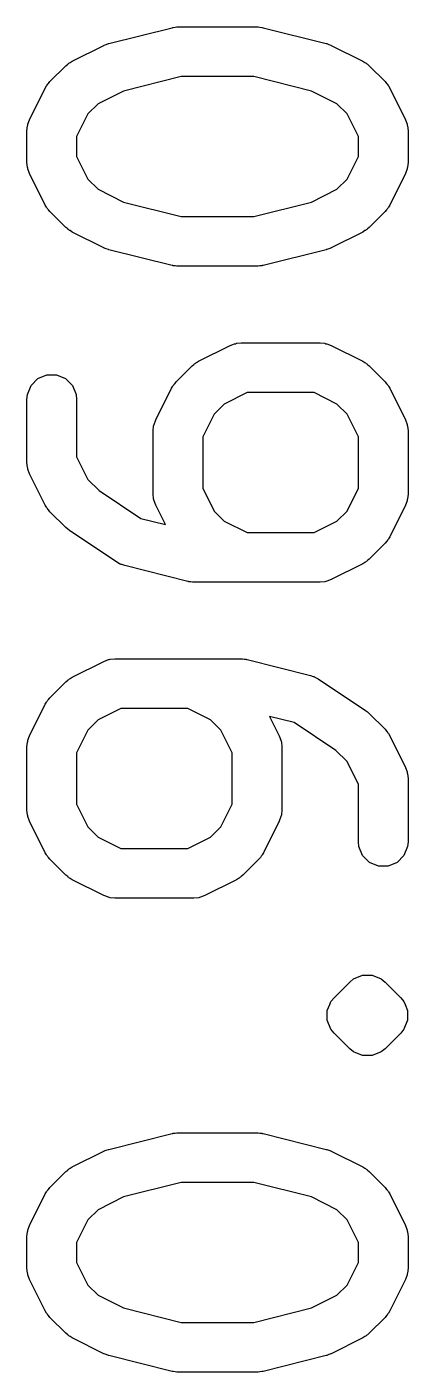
# Model space of a CAD drawing. Extents: x -1.87 to 5.38, y -0.7 to 4.07.
# Drawn here: x -1.4826 to -1.4374, y 1.5412 to 1.7008 of the extents above; entities that cross this region are included whole.
import ezdxf

# ---------------------------------------------------------------- set-up
doc = ezdxf.new("R2010")
doc.units = 0
doc.header["$MEASUREMENT"] = 0
doc.layers.add('BLACK', color=7, linetype='CONTINUOUS')

msp = doc.modelspace()

# ---------------------------------------------------------------- linework, layer by layer
at = {"layer": 'BLACK', "linetype": 'CONTINUOUS'}
for p, q in [((-1.47291, 1.69885), (-1.46541, 1.70072)), ((-1.46541, 1.70072), (-1.46531, 1.70074)), ((-1.46531, 1.70074), (-1.46527, 1.70075)), ((-1.46527, 1.70075), (-1.46505, 1.70078)), ((-1.46505, 1.70078), (-1.46484, 1.70081)), ((-1.46484, 1.70081), (-1.46479, 1.7008)), ((-1.46479, 1.7008), (-1.46469, 1.70081)), ((-1.46469, 1.70081), (-1.45532, 1.70081)), ((-1.45532, 1.70081), (-1.45522, 1.7008)), ((-1.45522, 1.7008), (-1.45518, 1.70081)), ((-1.45518, 1.70081), (-1.45496, 1.70078)), ((-1.45496, 1.70078), (-1.45474, 1.70075)), ((-1.45474, 1.70075), (-1.4547, 1.70074)), ((-1.4547, 1.70074), (-1.4546, 1.70072)), ((-1.4546, 1.70072), (-1.44711, 1.69885)), ((-1.47726, 1.69675), (-1.47351, 1.69862)), ((-1.47351, 1.69862), (-1.47347, 1.69864)), ((-1.47347, 1.69864), (-1.47345, 1.69865)), ((-1.47345, 1.69865), (-1.47321, 1.69874)), ((-1.47321, 1.69874), (-1.47297, 1.69883)), ((-1.47297, 1.69883), (-1.47295, 1.69883)), ((-1.47295, 1.69883), (-1.47291, 1.69885)), ((-1.44711, 1.69885), (-1.44706, 1.69883)), ((-1.44706, 1.69883), (-1.44704, 1.69883)), ((-1.44704, 1.69883), (-1.4468, 1.69874)), ((-1.4468, 1.69874), (-1.44656, 1.69865)), ((-1.44656, 1.69865), (-1.44654, 1.69864)), ((-1.44654, 1.69864), (-1.4465, 1.69862)), ((-1.4465, 1.69862), (-1.44275, 1.69675)), ((-1.47991, 1.69432), (-1.47803, 1.6962)), ((-1.47803, 1.6962), (-1.4778, 1.69638)), ((-1.4778, 1.69638), (-1.47775, 1.69644)), ((-1.47775, 1.69644), (-1.47766, 1.6965)), ((-1.47766, 1.6965), (-1.47758, 1.69656)), ((-1.47758, 1.69656), (-1.47751, 1.69659)), ((-1.47751, 1.69659), (-1.47726, 1.69675)), ((-1.44275, 1.69675), (-1.4425, 1.69659)), ((-1.4425, 1.69659), (-1.44243, 1.69656)), ((-1.44243, 1.69656), (-1.44235, 1.6965)), ((-1.44235, 1.6965), (-1.44226, 1.69644)), ((-1.44226, 1.69644), (-1.44221, 1.69638)), ((-1.44221, 1.69638), (-1.44198, 1.6962)), ((-1.44198, 1.6962), (-1.44011, 1.69432)), ((-1.48046, 1.69355), (-1.4803, 1.6938)), ((-1.4803, 1.6938), (-1.48027, 1.69387)), ((-1.48027, 1.69387), (-1.48021, 1.69396)), ((-1.48021, 1.69396), (-1.48015, 1.69404)), ((-1.48015, 1.69404), (-1.48009, 1.6941)), ((-1.48009, 1.6941), (-1.47991, 1.69432)), ((-1.46433, 1.69491), (-1.47116, 1.6932)), ((-1.45568, 1.69491), (-1.46433, 1.69491)), ((-1.44885, 1.6932), (-1.45568, 1.69491)), ((-1.44011, 1.69432), (-1.43992, 1.6941)), ((-1.43992, 1.6941), (-1.43986, 1.69404)), ((-1.43986, 1.69404), (-1.43981, 1.69396)), ((-1.43981, 1.69396), (-1.43974, 1.69387)), ((-1.43974, 1.69387), (-1.43971, 1.6938)), ((-1.43971, 1.6938), (-1.43956, 1.69355)), ((-1.48233, 1.6898), (-1.48046, 1.69355)), ((-1.47116, 1.6932), (-1.47419, 1.69168)), ((-1.44582, 1.69168), (-1.44885, 1.6932)), ((-1.43956, 1.69355), (-1.43768, 1.6898)), ((-1.47419, 1.69168), (-1.47539, 1.69048)), ((-1.44462, 1.69048), (-1.44582, 1.69168)), ((-1.48264, 1.68848), (-1.48259, 1.68906)), ((-1.48259, 1.68906), (-1.48255, 1.68916)), ((-1.48255, 1.68916), (-1.48254, 1.68926)), ((-1.48254, 1.68926), (-1.48233, 1.6898)), ((-1.47539, 1.69048), (-1.47674, 1.68779)), ((-1.44327, 1.68779), (-1.44462, 1.69048)), ((-1.43768, 1.6898), (-1.43747, 1.68926)), ((-1.43747, 1.68926), (-1.43747, 1.68916)), ((-1.43747, 1.68916), (-1.43743, 1.68906)), ((-1.43743, 1.68906), (-1.43737, 1.68848)), ((-1.48264, 1.68473), (-1.48264, 1.68848)), ((-1.47674, 1.68779), (-1.47674, 1.68543)), ((-1.44327, 1.68543), (-1.44327, 1.68779)), ((-1.43737, 1.68848), (-1.43737, 1.68473)), ((-1.48259, 1.68416), (-1.48264, 1.68473)), ((-1.47674, 1.68543), (-1.47539, 1.68273)), ((-1.44462, 1.68273), (-1.44327, 1.68543)), ((-1.43737, 1.68473), (-1.43743, 1.68416)), ((-1.48255, 1.68406), (-1.48259, 1.68416)), ((-1.48254, 1.68395), (-1.48255, 1.68406)), ((-1.48233, 1.68341), (-1.48254, 1.68395)), ((-1.48046, 1.67966), (-1.48233, 1.68341)), ((-1.47539, 1.68273), (-1.47419, 1.68154)), ((-1.44582, 1.68154), (-1.44462, 1.68273)), ((-1.43768, 1.68341), (-1.43956, 1.67966)), ((-1.43747, 1.68395), (-1.43768, 1.68341)), ((-1.43743, 1.68416), (-1.43747, 1.68406)), ((-1.43747, 1.68406), (-1.43747, 1.68395)), ((-1.47419, 1.68154), (-1.47116, 1.68002)), ((-1.44885, 1.68002), (-1.44582, 1.68154)), ((-1.4803, 1.67942), (-1.48046, 1.67966)), ((-1.48027, 1.67934), (-1.4803, 1.67942)), ((-1.47116, 1.68002), (-1.46433, 1.67831)), ((-1.45568, 1.67831), (-1.44885, 1.68002)), ((-1.43971, 1.67942), (-1.43974, 1.67934)), ((-1.43956, 1.67966), (-1.43971, 1.67942)), ((-1.48021, 1.67926), (-1.48027, 1.67934)), ((-1.48015, 1.67917), (-1.48021, 1.67926)), ((-1.48009, 1.67912), (-1.48015, 1.67917)), ((-1.47991, 1.6789), (-1.48009, 1.67912)), ((-1.47803, 1.67702), (-1.47991, 1.6789)), ((-1.46433, 1.67831), (-1.45568, 1.67831)), ((-1.44011, 1.6789), (-1.44198, 1.67702)), ((-1.43992, 1.67912), (-1.44011, 1.6789)), ((-1.43986, 1.67917), (-1.43992, 1.67912)), ((-1.43981, 1.67926), (-1.43986, 1.67917)), ((-1.43974, 1.67934), (-1.43981, 1.67926)), ((-1.4778, 1.67684), (-1.47803, 1.67702)), ((-1.47775, 1.67678), (-1.4778, 1.67684)), ((-1.47766, 1.67672), (-1.47775, 1.67678)), ((-1.47758, 1.67666), (-1.47766, 1.67672)), ((-1.47751, 1.67663), (-1.47758, 1.67666)), ((-1.47726, 1.67647), (-1.47751, 1.67663)), ((-1.47351, 1.67459), (-1.47726, 1.67647)), ((-1.44275, 1.67647), (-1.4465, 1.67459)), ((-1.4425, 1.67663), (-1.44275, 1.67647)), ((-1.44243, 1.67666), (-1.4425, 1.67663)), ((-1.44235, 1.67672), (-1.44243, 1.67666)), ((-1.44226, 1.67678), (-1.44235, 1.67672)), ((-1.44221, 1.67684), (-1.44226, 1.67678)), ((-1.44198, 1.67702), (-1.44221, 1.67684)), ((-1.47347, 1.67458), (-1.47351, 1.67459)), ((-1.4465, 1.67459), (-1.44654, 1.67458)), ((-1.47345, 1.67457), (-1.47347, 1.67458)), ((-1.47321, 1.67448), (-1.47345, 1.67457)), ((-1.47297, 1.67439), (-1.47321, 1.67448)), ((-1.47295, 1.67439), (-1.47297, 1.67439)), ((-1.47291, 1.67437), (-1.47295, 1.67439)), ((-1.46541, 1.6725), (-1.47291, 1.67437)), ((-1.44711, 1.67437), (-1.4546, 1.6725)), ((-1.44706, 1.67439), (-1.44711, 1.67437)), ((-1.44704, 1.67439), (-1.44706, 1.67439)), ((-1.4468, 1.67448), (-1.44704, 1.67439)), ((-1.44656, 1.67457), (-1.4468, 1.67448)), ((-1.44654, 1.67458), (-1.44656, 1.67457)), ((-1.46531, 1.67248), (-1.46541, 1.6725)), ((-1.46527, 1.67246), (-1.46531, 1.67248)), ((-1.46505, 1.67244), (-1.46527, 1.67246)), ((-1.46484, 1.67241), (-1.46505, 1.67244)), ((-1.46479, 1.67242), (-1.46484, 1.67241)), ((-1.46469, 1.67241), (-1.46479, 1.67242)), ((-1.45532, 1.67241), (-1.46469, 1.67241)), ((-1.45522, 1.67242), (-1.45532, 1.67241)), ((-1.45518, 1.67241), (-1.45522, 1.67242)), ((-1.45496, 1.67244), (-1.45518, 1.67241)), ((-1.45474, 1.67246), (-1.45496, 1.67244)), ((-1.4547, 1.67248), (-1.45474, 1.67246)), ((-1.4546, 1.6725), (-1.4547, 1.67248)), ((-1.46227, 1.66113), (-1.45852, 1.663)), ((-1.45852, 1.663), (-1.45797, 1.66321)), ((-1.45797, 1.66321), (-1.45787, 1.66322)), ((-1.45787, 1.66322), (-1.45777, 1.66326)), ((-1.45777, 1.66326), (-1.4572, 1.66332)), ((-1.4572, 1.66332), (-1.44782, 1.66332)), ((-1.44782, 1.66332), (-1.44725, 1.66326)), ((-1.44725, 1.66326), (-1.44715, 1.66322)), ((-1.44715, 1.66322), (-1.44704, 1.66321)), ((-1.44704, 1.66321), (-1.4465, 1.663)), ((-1.4465, 1.663), (-1.44275, 1.66113)), ((-1.46491, 1.6587), (-1.46303, 1.66058)), ((-1.46303, 1.66058), (-1.46281, 1.66076)), ((-1.46281, 1.66076), (-1.46275, 1.66082)), ((-1.46275, 1.66082), (-1.46267, 1.66088)), ((-1.46267, 1.66088), (-1.46259, 1.66094)), ((-1.46259, 1.66094), (-1.46251, 1.66097)), ((-1.46251, 1.66097), (-1.46227, 1.66113)), ((-1.44275, 1.66113), (-1.4425, 1.66097)), ((-1.4425, 1.66097), (-1.44243, 1.66094)), ((-1.44243, 1.66094), (-1.44235, 1.66088)), ((-1.44235, 1.66088), (-1.44226, 1.66082)), ((-1.44226, 1.66082), (-1.44221, 1.66076)), ((-1.44221, 1.66076), (-1.44198, 1.66058)), ((-1.44198, 1.66058), (-1.44011, 1.6587)), ((-1.48215, 1.65825), (-1.48133, 1.65907)), ((-1.48133, 1.65907), (-1.48027, 1.65951)), ((-1.48027, 1.65951), (-1.47912, 1.65951)), ((-1.47912, 1.65951), (-1.47805, 1.65907)), ((-1.47805, 1.65907), (-1.47724, 1.65825)), ((-1.46509, 1.65847), (-1.46491, 1.6587)), ((-1.44011, 1.6587), (-1.43992, 1.65847)), ((-1.48264, 1.65661), (-1.48259, 1.65719)), ((-1.48259, 1.65719), (-1.48215, 1.65825)), ((-1.47724, 1.65825), (-1.4768, 1.65719)), ((-1.4768, 1.65719), (-1.47674, 1.65661)), ((-1.46734, 1.65418), (-1.46546, 1.65793)), ((-1.46546, 1.65793), (-1.4653, 1.65818)), ((-1.4653, 1.65818), (-1.46527, 1.65825)), ((-1.46527, 1.65825), (-1.46521, 1.65833)), ((-1.46521, 1.65833), (-1.46515, 1.65842)), ((-1.46515, 1.65842), (-1.46509, 1.65847)), ((-1.4565, 1.65741), (-1.4592, 1.65606)), ((-1.44852, 1.65741), (-1.4565, 1.65741)), ((-1.44582, 1.65606), (-1.44852, 1.65741)), ((-1.43992, 1.65847), (-1.43986, 1.65842)), ((-1.43986, 1.65842), (-1.43981, 1.65833)), ((-1.43981, 1.65833), (-1.43974, 1.65825)), ((-1.43974, 1.65825), (-1.43971, 1.65818)), ((-1.43971, 1.65818), (-1.43956, 1.65793)), ((-1.43956, 1.65793), (-1.43768, 1.65418)), ((-1.48264, 1.64911), (-1.48264, 1.65661)), ((-1.47674, 1.65661), (-1.47674, 1.64981)), ((-1.4592, 1.65606), (-1.46039, 1.65486)), ((-1.44462, 1.65486), (-1.44582, 1.65606)), ((-1.46754, 1.65364), (-1.46734, 1.65418)), ((-1.46039, 1.65486), (-1.46174, 1.65217)), ((-1.44327, 1.65217), (-1.44462, 1.65486)), ((-1.43768, 1.65418), (-1.43747, 1.65364)), ((-1.46765, 1.65286), (-1.46759, 1.65344)), ((-1.46765, 1.64536), (-1.46765, 1.65286)), ((-1.46759, 1.65344), (-1.46755, 1.65354)), ((-1.46755, 1.65354), (-1.46754, 1.65364)), ((-1.43747, 1.65364), (-1.43747, 1.65354)), ((-1.43747, 1.65354), (-1.43743, 1.65344)), ((-1.43743, 1.65344), (-1.43737, 1.65286)), ((-1.43737, 1.65286), (-1.43737, 1.64536)), ((-1.46174, 1.65217), (-1.46174, 1.64606)), ((-1.44327, 1.64606), (-1.44327, 1.65217)), ((-1.48259, 1.64854), (-1.48264, 1.64911)), ((-1.47674, 1.64981), (-1.47539, 1.64711)), ((-1.48255, 1.64844), (-1.48259, 1.64854)), ((-1.48254, 1.64833), (-1.48255, 1.64844)), ((-1.48233, 1.64779), (-1.48254, 1.64833)), ((-1.48046, 1.64404), (-1.48233, 1.64779)), ((-1.47539, 1.64711), (-1.47406, 1.64578)), ((-1.46174, 1.64606), (-1.46039, 1.64336)), ((-1.44462, 1.64336), (-1.44327, 1.64606)), ((-1.47406, 1.64578), (-1.46911, 1.64248)), ((-1.46759, 1.64479), (-1.46765, 1.64536)), ((-1.46755, 1.64469), (-1.46759, 1.64479)), ((-1.46754, 1.64458), (-1.46755, 1.64469)), ((-1.46734, 1.64404), (-1.46754, 1.64458)), ((-1.43747, 1.64458), (-1.43768, 1.64404)), ((-1.43743, 1.64479), (-1.43747, 1.64469)), ((-1.43747, 1.64469), (-1.43747, 1.64458)), ((-1.43737, 1.64536), (-1.43743, 1.64479)), ((-1.4803, 1.6438), (-1.48046, 1.64404)), ((-1.48027, 1.64372), (-1.4803, 1.6438)), ((-1.48021, 1.64364), (-1.48027, 1.64372)), ((-1.48015, 1.64355), (-1.48021, 1.64364)), ((-1.48009, 1.6435), (-1.48015, 1.64355)), ((-1.47991, 1.64328), (-1.48009, 1.6435)), ((-1.47803, 1.6414), (-1.47991, 1.64328)), ((-1.46619, 1.64175), (-1.46734, 1.64404)), ((-1.46039, 1.64336), (-1.4592, 1.64217)), ((-1.44582, 1.64217), (-1.44462, 1.64336)), ((-1.43768, 1.64404), (-1.43956, 1.64029)), ((-1.4778, 1.64121), (-1.47803, 1.6414)), ((-1.47803, 1.6414), (-1.47803, 1.6414)), ((-1.47803, 1.6414), (-1.47803, 1.6414)), ((-1.47758, 1.64103), (-1.4778, 1.64121)), ((-1.46911, 1.64248), (-1.46619, 1.64175)), ((-1.4592, 1.64217), (-1.4565, 1.64082)), ((-1.44852, 1.64082), (-1.44582, 1.64217)), ((-1.47196, 1.63728), (-1.47758, 1.64103)), ((-1.47758, 1.64103), (-1.47758, 1.64103)), ((-1.47758, 1.64103), (-1.47758, 1.64103)), ((-1.4565, 1.64082), (-1.44852, 1.64082)), ((-1.44011, 1.63953), (-1.44198, 1.63765)), ((-1.43992, 1.63975), (-1.44011, 1.63953)), ((-1.43986, 1.6398), (-1.43992, 1.63975)), ((-1.43981, 1.63989), (-1.43986, 1.6398)), ((-1.43974, 1.63997), (-1.43981, 1.63989)), ((-1.43971, 1.64005), (-1.43974, 1.63997)), ((-1.43956, 1.64029), (-1.43971, 1.64005)), ((-1.47164, 1.63711), (-1.47196, 1.63728)), ((-1.47158, 1.63707), (-1.47164, 1.63711)), ((-1.47151, 1.63705), (-1.47158, 1.63707)), ((-1.47145, 1.63701), (-1.47151, 1.63705)), ((-1.47137, 1.637), (-1.47145, 1.63701)), ((-1.47103, 1.63688), (-1.47137, 1.637)), ((-1.46354, 1.635), (-1.47103, 1.63688)), ((-1.44275, 1.6371), (-1.4465, 1.63522)), ((-1.4425, 1.63726), (-1.44275, 1.6371)), ((-1.44243, 1.63729), (-1.4425, 1.63726)), ((-1.44235, 1.63735), (-1.44243, 1.63729)), ((-1.44226, 1.63741), (-1.44235, 1.63735)), ((-1.44221, 1.63747), (-1.44226, 1.63741)), ((-1.44198, 1.63765), (-1.44221, 1.63747)), ((-1.46344, 1.63499), (-1.46354, 1.635)), ((-1.4634, 1.63497), (-1.46344, 1.63499)), ((-1.46318, 1.63495), (-1.4634, 1.63497)), ((-1.46296, 1.63492), (-1.46318, 1.63495)), ((-1.46292, 1.63492), (-1.46296, 1.63492)), ((-1.46282, 1.63491), (-1.46292, 1.63492)), ((-1.44782, 1.63491), (-1.46282, 1.63491)), ((-1.44725, 1.63497), (-1.44782, 1.63491)), ((-1.44715, 1.63501), (-1.44725, 1.63497)), ((-1.44704, 1.63502), (-1.44715, 1.63501)), ((-1.4465, 1.63522), (-1.44704, 1.63502)), ((-1.47726, 1.62363), (-1.47351, 1.62551)), ((-1.47351, 1.62551), (-1.47297, 1.62572)), ((-1.47297, 1.62572), (-1.47287, 1.62572)), ((-1.47287, 1.62572), (-1.47277, 1.62576)), ((-1.47277, 1.62576), (-1.47219, 1.62582)), ((-1.47219, 1.62582), (-1.4572, 1.62582)), ((-1.4572, 1.62582), (-1.45709, 1.62581)), ((-1.45709, 1.62581), (-1.45705, 1.62582)), ((-1.45705, 1.62582), (-1.45684, 1.62578)), ((-1.45684, 1.62578), (-1.45662, 1.62576)), ((-1.45662, 1.62576), (-1.45658, 1.62575)), ((-1.45658, 1.62575), (-1.45648, 1.62573)), ((-1.45648, 1.62573), (-1.44898, 1.62386)), ((-1.47751, 1.62348), (-1.47726, 1.62363)), ((-1.44898, 1.62386), (-1.44864, 1.62374)), ((-1.44864, 1.62374), (-1.44857, 1.62372)), ((-1.44857, 1.62372), (-1.4485, 1.62369)), ((-1.4485, 1.62369), (-1.44843, 1.62366)), ((-1.44843, 1.62366), (-1.44838, 1.62362)), ((-1.44838, 1.62362), (-1.44806, 1.62345)), ((-1.47991, 1.62121), (-1.47803, 1.62308)), ((-1.47803, 1.62308), (-1.4778, 1.62327)), ((-1.4778, 1.62327), (-1.47775, 1.62333)), ((-1.47775, 1.62333), (-1.47766, 1.62338)), ((-1.47766, 1.62338), (-1.47758, 1.62345)), ((-1.47758, 1.62345), (-1.47751, 1.62348)), ((-1.44806, 1.62345), (-1.44243, 1.6197)), ((-1.48233, 1.61669), (-1.48046, 1.62044)), ((-1.48046, 1.62044), (-1.4803, 1.62069)), ((-1.4803, 1.62069), (-1.48027, 1.62076)), ((-1.48027, 1.62076), (-1.48021, 1.62084)), ((-1.48021, 1.62084), (-1.48015, 1.62093)), ((-1.48015, 1.62093), (-1.48009, 1.62098)), ((-1.48009, 1.62098), (-1.47991, 1.62121)), ((-1.4715, 1.61991), (-1.47419, 1.61857)), ((-1.46352, 1.61991), (-1.4715, 1.61991)), ((-1.46082, 1.61857), (-1.46352, 1.61991)), ((-1.45091, 1.61825), (-1.45383, 1.61898)), ((-1.45383, 1.61898), (-1.45268, 1.61669)), ((-1.44243, 1.6197), (-1.44243, 1.6197)), ((-1.44243, 1.6197), (-1.44243, 1.6197)), ((-1.44243, 1.6197), (-1.44221, 1.61952)), ((-1.44221, 1.61952), (-1.44199, 1.61933)), ((-1.44199, 1.61933), (-1.44199, 1.61933)), ((-1.44199, 1.61933), (-1.44198, 1.61933)), ((-1.44198, 1.61933), (-1.44011, 1.61746)), ((-1.47539, 1.61737), (-1.47674, 1.61467)), ((-1.47419, 1.61857), (-1.47539, 1.61737)), ((-1.45962, 1.61737), (-1.46082, 1.61857)), ((-1.45827, 1.61467), (-1.45962, 1.61737)), ((-1.44595, 1.61495), (-1.45091, 1.61825)), ((-1.44011, 1.61746), (-1.43992, 1.61723)), ((-1.43992, 1.61723), (-1.43986, 1.61718)), ((-1.43986, 1.61718), (-1.43981, 1.61709)), ((-1.48264, 1.61537), (-1.48259, 1.61594)), ((-1.48259, 1.61594), (-1.48255, 1.61604)), ((-1.48255, 1.61604), (-1.48254, 1.61615)), ((-1.48254, 1.61615), (-1.48233, 1.61669)), ((-1.45268, 1.61669), (-1.45247, 1.61615)), ((-1.45247, 1.61615), (-1.45246, 1.61604)), ((-1.45246, 1.61604), (-1.45242, 1.61594)), ((-1.45242, 1.61594), (-1.45237, 1.61537)), ((-1.43981, 1.61709), (-1.43974, 1.61701)), ((-1.43974, 1.61701), (-1.43971, 1.61694)), ((-1.43971, 1.61694), (-1.43956, 1.61669)), ((-1.43956, 1.61669), (-1.43768, 1.61294)), ((-1.48264, 1.60787), (-1.48264, 1.61537)), ((-1.47674, 1.61467), (-1.47674, 1.60857)), ((-1.45827, 1.60857), (-1.45827, 1.61467)), ((-1.45237, 1.61537), (-1.45237, 1.60787)), ((-1.44462, 1.61362), (-1.44595, 1.61495)), ((-1.44327, 1.61092), (-1.44462, 1.61362)), ((-1.43768, 1.61294), (-1.43747, 1.6124)), ((-1.43747, 1.6124), (-1.43747, 1.61229)), ((-1.44327, 1.60412), (-1.44327, 1.61092)), ((-1.43747, 1.61229), (-1.43743, 1.61219)), ((-1.43743, 1.61219), (-1.43737, 1.61162)), ((-1.43737, 1.61162), (-1.43737, 1.60412)), ((-1.48259, 1.60729), (-1.48264, 1.60787)), ((-1.47674, 1.60857), (-1.47539, 1.60587)), ((-1.45962, 1.60587), (-1.45827, 1.60857)), ((-1.45237, 1.60787), (-1.45242, 1.60729)), ((-1.48255, 1.6072), (-1.48259, 1.60729)), ((-1.48254, 1.60709), (-1.48255, 1.6072)), ((-1.48233, 1.60655), (-1.48254, 1.60709)), ((-1.48046, 1.6028), (-1.48233, 1.60655)), ((-1.45268, 1.60655), (-1.45455, 1.6028)), ((-1.45247, 1.60709), (-1.45268, 1.60655)), ((-1.45246, 1.6072), (-1.45247, 1.60709)), ((-1.45242, 1.60729), (-1.45246, 1.6072)), ((-1.47539, 1.60587), (-1.47419, 1.60467)), ((-1.47419, 1.60467), (-1.4715, 1.60332)), ((-1.46352, 1.60332), (-1.46082, 1.60467)), ((-1.46082, 1.60467), (-1.45962, 1.60587)), ((-1.4803, 1.60255), (-1.48046, 1.6028)), ((-1.4715, 1.60332), (-1.46352, 1.60332)), ((-1.45455, 1.6028), (-1.45471, 1.60255)), ((-1.44322, 1.60354), (-1.44327, 1.60412)), ((-1.44278, 1.60248), (-1.44322, 1.60354)), ((-1.43743, 1.60354), (-1.43787, 1.60248)), ((-1.43737, 1.60412), (-1.43743, 1.60354)), ((-1.48027, 1.60248), (-1.4803, 1.60255)), ((-1.48021, 1.6024), (-1.48027, 1.60248)), ((-1.48015, 1.60231), (-1.48021, 1.6024)), ((-1.48009, 1.60226), (-1.48015, 1.60231)), ((-1.47991, 1.60203), (-1.48009, 1.60226)), ((-1.47803, 1.60016), (-1.47991, 1.60203)), ((-1.45511, 1.60203), (-1.45698, 1.60016)), ((-1.45492, 1.60226), (-1.45511, 1.60203)), ((-1.45486, 1.60231), (-1.45492, 1.60226)), ((-1.45481, 1.6024), (-1.45486, 1.60231)), ((-1.45474, 1.60248), (-1.45481, 1.6024)), ((-1.45471, 1.60255), (-1.45474, 1.60248)), ((-1.44196, 1.60166), (-1.44278, 1.60248)), ((-1.4409, 1.60122), (-1.44196, 1.60166)), ((-1.43975, 1.60122), (-1.4409, 1.60122)), ((-1.43868, 1.60166), (-1.43975, 1.60122)), ((-1.43787, 1.60248), (-1.43868, 1.60166)), ((-1.4778, 1.59997), (-1.47803, 1.60016)), ((-1.47775, 1.59991), (-1.4778, 1.59997)), ((-1.47766, 1.59986), (-1.47775, 1.59991)), ((-1.47758, 1.59979), (-1.47766, 1.59986)), ((-1.47751, 1.59976), (-1.47758, 1.59979)), ((-1.47726, 1.5996), (-1.47751, 1.59976)), ((-1.47351, 1.59773), (-1.47726, 1.5996)), ((-1.45775, 1.5996), (-1.4615, 1.59773)), ((-1.4575, 1.59976), (-1.45775, 1.5996)), ((-1.45743, 1.59979), (-1.4575, 1.59976)), ((-1.45735, 1.59986), (-1.45743, 1.59979)), ((-1.45726, 1.59991), (-1.45735, 1.59986)), ((-1.45721, 1.59997), (-1.45726, 1.59991)), ((-1.45698, 1.60016), (-1.45721, 1.59997)), ((-1.47297, 1.59752), (-1.47351, 1.59773)), ((-1.47287, 1.59751), (-1.47297, 1.59752)), ((-1.47277, 1.59747), (-1.47287, 1.59751)), ((-1.47219, 1.59742), (-1.47277, 1.59747)), ((-1.46282, 1.59742), (-1.47219, 1.59742)), ((-1.46224, 1.59747), (-1.46282, 1.59742)), ((-1.46215, 1.59751), (-1.46224, 1.59747)), ((-1.46204, 1.59752), (-1.46215, 1.59751)), ((-1.4615, 1.59773), (-1.46204, 1.59752)), ((-1.44616, 1.58559), (-1.44428, 1.58746)), ((-1.44428, 1.58746), (-1.44384, 1.58783)), ((-1.44384, 1.58783), (-1.44277, 1.58827)), ((-1.44277, 1.58827), (-1.44162, 1.58827)), ((-1.44162, 1.58827), (-1.44056, 1.58783)), ((-1.44056, 1.58783), (-1.44056, 1.58783)), ((-1.44056, 1.58783), (-1.44011, 1.58746)), ((-1.44011, 1.58746), (-1.43823, 1.58559)), ((-1.44653, 1.58514), (-1.44616, 1.58559)), ((-1.43823, 1.58559), (-1.43787, 1.58514)), ((-1.44697, 1.58407), (-1.44667, 1.5848)), ((-1.44697, 1.58292), (-1.44697, 1.58407)), ((-1.44667, 1.5848), (-1.44653, 1.58514)), ((-1.44653, 1.58514), (-1.44653, 1.58514)), ((-1.43787, 1.58514), (-1.43773, 1.5848)), ((-1.43773, 1.5848), (-1.43743, 1.58407)), ((-1.43743, 1.58407), (-1.43743, 1.58292)), ((-1.44653, 1.58186), (-1.44697, 1.58292)), ((-1.43743, 1.58292), (-1.43787, 1.58186)), ((-1.44616, 1.58141), (-1.44653, 1.58186)), ((-1.44653, 1.58186), (-1.44653, 1.58186)), ((-1.44428, 1.57953), (-1.44616, 1.58141)), ((-1.43823, 1.58141), (-1.44011, 1.57953)), ((-1.43787, 1.58186), (-1.43823, 1.58141)), ((-1.44384, 1.57917), (-1.44428, 1.57953)), ((-1.44277, 1.57873), (-1.44384, 1.57917)), ((-1.44056, 1.57917), (-1.44162, 1.57873)), ((-1.44011, 1.57953), (-1.44056, 1.57917)), ((-1.44162, 1.57873), (-1.44277, 1.57873)), ((-1.47291, 1.56761), (-1.46541, 1.56949)), ((-1.46541, 1.56949), (-1.46531, 1.5695)), ((-1.46531, 1.5695), (-1.46527, 1.56952)), ((-1.46527, 1.56952), (-1.46505, 1.56954)), ((-1.46505, 1.56954), (-1.46484, 1.56957)), ((-1.46484, 1.56957), (-1.46479, 1.56957)), ((-1.46479, 1.56957), (-1.46469, 1.56958)), ((-1.46469, 1.56958), (-1.45532, 1.56958)), ((-1.45532, 1.56958), (-1.45522, 1.56957)), ((-1.45522, 1.56957), (-1.45518, 1.56957)), ((-1.45518, 1.56957), (-1.45496, 1.56954)), ((-1.45496, 1.56954), (-1.45474, 1.56952)), ((-1.45474, 1.56952), (-1.4547, 1.5695)), ((-1.4547, 1.5695), (-1.4546, 1.56949)), ((-1.4546, 1.56949), (-1.44711, 1.56761)), ((-1.47726, 1.56552), (-1.47351, 1.56739)), ((-1.47351, 1.56739), (-1.47347, 1.56741)), ((-1.47347, 1.56741), (-1.47345, 1.56742)), ((-1.47345, 1.56742), (-1.47321, 1.56751)), ((-1.47321, 1.56751), (-1.47297, 1.5676)), ((-1.47297, 1.5676), (-1.47295, 1.5676)), ((-1.47295, 1.5676), (-1.47291, 1.56761)), ((-1.44711, 1.56761), (-1.44706, 1.5676)), ((-1.44706, 1.5676), (-1.44704, 1.5676)), ((-1.44704, 1.5676), (-1.4468, 1.56751)), ((-1.4468, 1.56751), (-1.44656, 1.56742)), ((-1.44656, 1.56742), (-1.44654, 1.56741)), ((-1.44654, 1.56741), (-1.4465, 1.56739)), ((-1.4465, 1.56739), (-1.44275, 1.56552)), ((-1.47991, 1.56309), (-1.47803, 1.56496)), ((-1.47803, 1.56496), (-1.4778, 1.56515)), ((-1.4778, 1.56515), (-1.47775, 1.56521)), ((-1.47775, 1.56521), (-1.47766, 1.56526)), ((-1.47766, 1.56526), (-1.47758, 1.56533)), ((-1.47758, 1.56533), (-1.47751, 1.56536)), ((-1.47751, 1.56536), (-1.47726, 1.56552)), ((-1.44275, 1.56552), (-1.4425, 1.56536)), ((-1.4425, 1.56536), (-1.44243, 1.56533)), ((-1.44243, 1.56533), (-1.44235, 1.56526)), ((-1.44235, 1.56526), (-1.44226, 1.56521)), ((-1.44226, 1.56521), (-1.44221, 1.56515)), ((-1.44221, 1.56515), (-1.44198, 1.56496)), ((-1.44198, 1.56496), (-1.44011, 1.56309)), ((-1.48015, 1.56281), (-1.48009, 1.56286)), ((-1.48009, 1.56286), (-1.47991, 1.56309)), ((-1.46433, 1.56367), (-1.47116, 1.56196)), ((-1.45568, 1.56367), (-1.46433, 1.56367)), ((-1.44885, 1.56196), (-1.45568, 1.56367)), ((-1.44011, 1.56309), (-1.43992, 1.56286)), ((-1.43992, 1.56286), (-1.43986, 1.56281)), ((-1.48233, 1.55857), (-1.48046, 1.56232)), ((-1.48046, 1.56232), (-1.4803, 1.56257)), ((-1.4803, 1.56257), (-1.48027, 1.56264)), ((-1.48027, 1.56264), (-1.48021, 1.56272)), ((-1.48021, 1.56272), (-1.48015, 1.56281)), ((-1.47116, 1.56196), (-1.47419, 1.56045)), ((-1.44582, 1.56045), (-1.44885, 1.56196)), ((-1.43986, 1.56281), (-1.43981, 1.56272)), ((-1.43981, 1.56272), (-1.43974, 1.56264)), ((-1.43974, 1.56264), (-1.43971, 1.56257)), ((-1.43971, 1.56257), (-1.43956, 1.56232)), ((-1.43956, 1.56232), (-1.43768, 1.55857)), ((-1.47419, 1.56045), (-1.47539, 1.55925)), ((-1.44462, 1.55925), (-1.44582, 1.56045)), ((-1.48254, 1.55803), (-1.48233, 1.55857)), ((-1.47539, 1.55925), (-1.47674, 1.55655)), ((-1.44327, 1.55655), (-1.44462, 1.55925)), ((-1.43768, 1.55857), (-1.43747, 1.55803)), ((-1.48264, 1.55725), (-1.48259, 1.55783)), ((-1.48264, 1.5535), (-1.48264, 1.55725)), ((-1.48259, 1.55783), (-1.48255, 1.55792)), ((-1.48255, 1.55792), (-1.48254, 1.55803)), ((-1.47674, 1.55655), (-1.47674, 1.5542)), ((-1.44327, 1.5542), (-1.44327, 1.55655)), ((-1.43747, 1.55803), (-1.43747, 1.55792)), ((-1.43747, 1.55792), (-1.43743, 1.55783)), ((-1.43743, 1.55783), (-1.43737, 1.55725)), ((-1.43737, 1.55725), (-1.43737, 1.5535)), ((-1.48259, 1.55293), (-1.48264, 1.5535)), ((-1.47674, 1.5542), (-1.47539, 1.5515)), ((-1.44462, 1.5515), (-1.44327, 1.5542)), ((-1.43737, 1.5535), (-1.43743, 1.55293)), ((-1.48255, 1.55283), (-1.48259, 1.55293)), ((-1.48254, 1.55272), (-1.48255, 1.55283)), ((-1.48233, 1.55218), (-1.48254, 1.55272)), ((-1.48046, 1.54843), (-1.48233, 1.55218)), ((-1.43768, 1.55218), (-1.43956, 1.54843)), ((-1.43747, 1.55272), (-1.43768, 1.55218)), ((-1.43743, 1.55293), (-1.43747, 1.55283)), ((-1.43747, 1.55283), (-1.43747, 1.55272)), ((-1.47539, 1.5515), (-1.47419, 1.5503)), ((-1.47419, 1.5503), (-1.47116, 1.54879)), ((-1.44885, 1.54879), (-1.44582, 1.5503)), ((-1.44582, 1.5503), (-1.44462, 1.5515)), ((-1.47116, 1.54879), (-1.46433, 1.54708)), ((-1.45568, 1.54708), (-1.44885, 1.54879)), ((-1.4803, 1.54818), (-1.48046, 1.54843)), ((-1.48027, 1.54811), (-1.4803, 1.54818)), ((-1.48021, 1.54803), (-1.48027, 1.54811)), ((-1.48015, 1.54794), (-1.48021, 1.54803)), ((-1.48009, 1.54789), (-1.48015, 1.54794)), ((-1.47991, 1.54766), (-1.48009, 1.54789)), ((-1.47803, 1.54579), (-1.47991, 1.54766)), ((-1.46433, 1.54708), (-1.45568, 1.54708)), ((-1.44011, 1.54766), (-1.44198, 1.54579)), ((-1.43992, 1.54789), (-1.44011, 1.54766)), ((-1.43986, 1.54794), (-1.43992, 1.54789)), ((-1.43981, 1.54803), (-1.43986, 1.54794)), ((-1.43974, 1.54811), (-1.43981, 1.54803)), ((-1.43971, 1.54818), (-1.43974, 1.54811)), ((-1.43956, 1.54843), (-1.43971, 1.54818)), ((-1.4778, 1.5456), (-1.47803, 1.54579)), ((-1.47775, 1.54554), (-1.4778, 1.5456)), ((-1.47766, 1.54549), (-1.47775, 1.54554)), ((-1.47758, 1.54542), (-1.47766, 1.54549)), ((-1.47751, 1.54539), (-1.47758, 1.54542)), ((-1.47726, 1.54524), (-1.47751, 1.54539)), ((-1.4425, 1.54539), (-1.44275, 1.54524)), ((-1.44243, 1.54542), (-1.4425, 1.54539)), ((-1.44235, 1.54549), (-1.44243, 1.54542)), ((-1.44226, 1.54554), (-1.44235, 1.54549)), ((-1.44221, 1.5456), (-1.44226, 1.54554)), ((-1.44198, 1.54579), (-1.44221, 1.5456)), ((-1.47351, 1.54336), (-1.47726, 1.54524)), ((-1.44275, 1.54524), (-1.4465, 1.54336)), ((-1.47347, 1.54334), (-1.47351, 1.54336)), ((-1.47345, 1.54333), (-1.47347, 1.54334)), ((-1.47321, 1.54325), (-1.47345, 1.54333)), ((-1.47297, 1.54315), (-1.47321, 1.54325)), ((-1.47295, 1.54315), (-1.47297, 1.54315)), ((-1.47291, 1.54314), (-1.47295, 1.54315)), ((-1.46541, 1.54126), (-1.47291, 1.54314)), ((-1.44711, 1.54314), (-1.4546, 1.54126)), ((-1.44706, 1.54315), (-1.44711, 1.54314)), ((-1.44704, 1.54315), (-1.44706, 1.54315)), ((-1.4468, 1.54325), (-1.44704, 1.54315)), ((-1.44656, 1.54333), (-1.4468, 1.54325)), ((-1.44654, 1.54334), (-1.44656, 1.54333)), ((-1.4465, 1.54336), (-1.44654, 1.54334)), ((-1.46531, 1.54125), (-1.46541, 1.54126)), ((-1.46527, 1.54123), (-1.46531, 1.54125)), ((-1.46505, 1.54121), (-1.46527, 1.54123)), ((-1.46484, 1.54118), (-1.46505, 1.54121)), ((-1.46479, 1.54118), (-1.46484, 1.54118)), ((-1.46469, 1.54117), (-1.46479, 1.54118)), ((-1.45532, 1.54117), (-1.46469, 1.54117)), ((-1.45522, 1.54118), (-1.45532, 1.54117)), ((-1.45518, 1.54118), (-1.45522, 1.54118)), ((-1.45496, 1.54121), (-1.45518, 1.54118)), ((-1.45474, 1.54123), (-1.45496, 1.54121)), ((-1.4547, 1.54125), (-1.45474, 1.54123)), ((-1.4546, 1.54126), (-1.4547, 1.54125))]:
    msp.add_line(p, q, dxfattribs=at)

doc.saveas('drawing.dxf')
